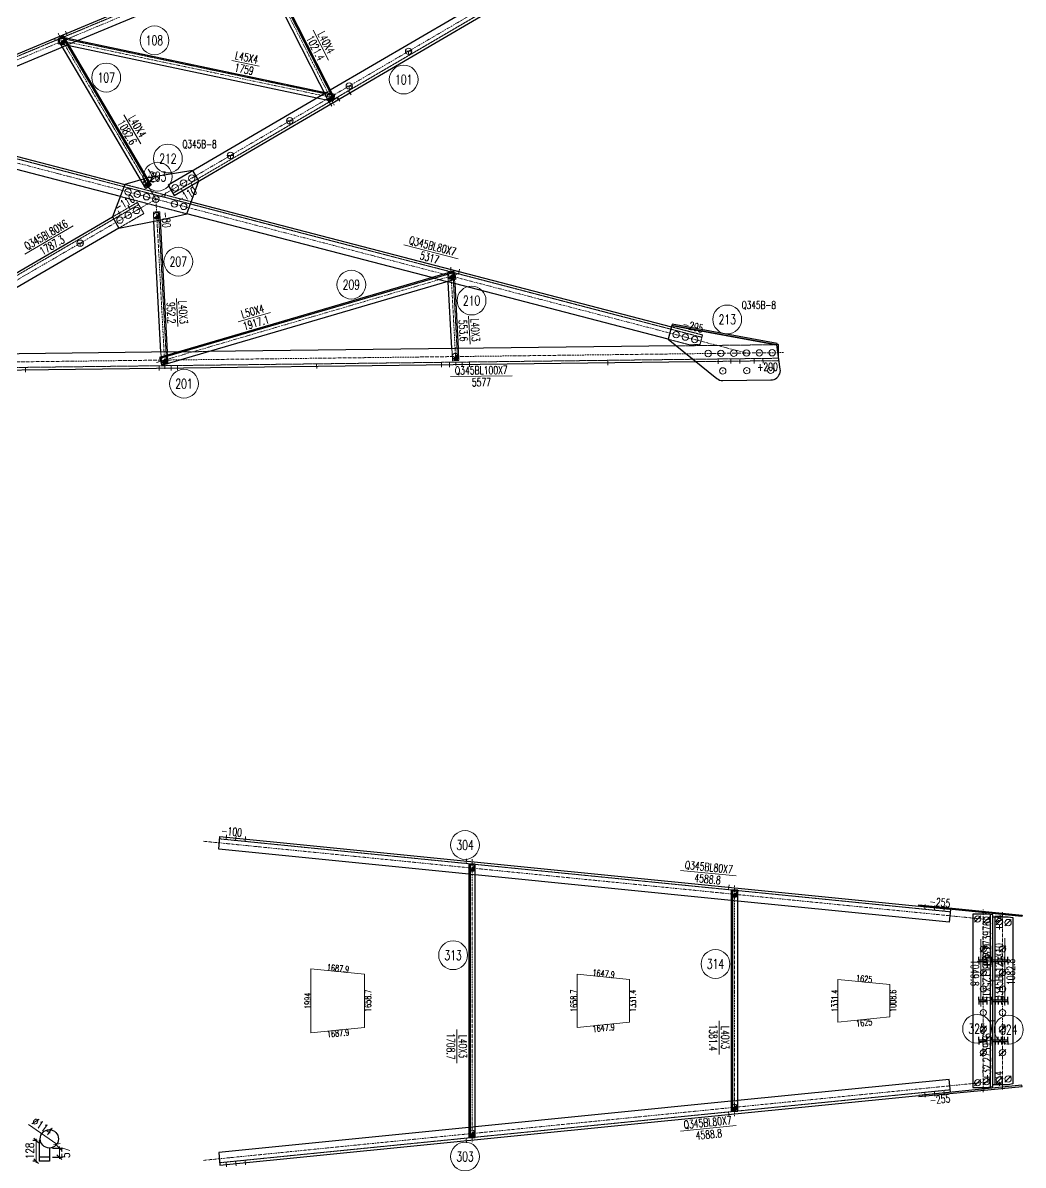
# Model space of a CAD drawing. Extents: x 4047 to 43290, y -150151 to -101862.
# Drawn here: x 17214 to 23466, y -115837 to -108699 of the extents above; entities that cross this region are included whole.
import ezdxf
from ezdxf.enums import TextEntityAlignment as Align

# ---------------------------------------------------------------- set-up
doc = ezdxf.new("R2010")
doc.units = 0
doc.header["$MEASUREMENT"] = 0
doc.linetypes.add('Dash', pattern=[2.75, 2, -0.75])
doc.linetypes.add('DashDot', pattern=[15.6, 9, -3, 0.6, -3])
doc.layers.get('0').update_dxf_attribs({"linetype": 'CONTINUOUS', "lineweight": 25})
doc.layers.get('Defpoints').update_dxf_attribs({"linetype": 'CONTINUOUS'})
doc.styles.add('DimFont', font='simplex.shx', dxfattribs={"width": 0.8, "bigfont": 'gbhzfs.shx'})
doc.styles.get("Standard").update_dxf_attribs({"font": 'simplex.shx', "width": 0.7, "height": 3, "bigfont": 'gbhzfs.shx'})
doc.dimstyles.new('DHDxfDimStyleOpen30', dxfattribs={"dimtxt": 2.5, "dimasz": 2.5, "dimexe": 1.25, "dimexo": 0.625, "dimtad": 2, "dimtxsty": 'DimFont', "dimblk": 'OPEN30', "dimblk1": 'OPEN30', "dimblk2": 'OPEN30', "dimcen": 2.5, "dimadec": 0, "dimazin": 0, "dimtfac": 1, "dimtmove": 0, "dimatfit": 3, "dimldrblk": 'OPEN30', "dimfxl": 0, "dimarcsym": 0})

# ---------------------------------------------------------------- blocks, each defined once
blk = doc.blocks.new('M16X50S')
at = {"color": 3, "linetype": 'Continuous', "lineweight": 13}
blk.add_line((-1, -1), (1, 1), dxfattribs=at)
blk.add_circle((0, 0), 1, dxfattribs=at)
for radius in [0.9, 0.8, 0.7, 0.6, 0.5, 0.4, 0.3, 0.2, 0.1]:
    blk.add_arc((0, 0), radius, 225, 45, dxfattribs=at)
blk = doc.blocks.new('M20X45S')
at = {"color": 3, "linetype": 'Continuous', "lineweight": 13}
blk.add_circle((0, 0), 1, dxfattribs=at)
blk = doc.blocks.new('StepBolt')
at = {"color": 3, "linetype": 'Continuous', "lineweight": 13}
for p, q in [((-1, 0), (1, 0)), ((0, 0), (0, -1))]:
    blk.add_line(p, q, dxfattribs=at)
blk.add_circle((0, 0), 1, dxfattribs=at)
blk = doc.blocks.new('M16X40S')
at = {"color": 3, "linetype": 'Continuous', "lineweight": 13}
blk.add_line((-0.707, -0.707), (0.707, 0.707), dxfattribs=at)
blk.add_circle((0, 0), 1, dxfattribs=at)
for radius in [0.9, 0.8, 0.7, 0.6, 0.5, 0.4, 0.3, 0.2, 0.1]:
    blk.add_arc((0, 0), radius, 225, 45, dxfattribs=at)
blk = doc.blocks.new('DefaultBolt')
at = {"color": 3, "linetype": 'Continuous', "lineweight": 13}
for p, q in [((-0.1, -0.1), (0.1, 0.1)), ((0.1, -0.1), (-0.1, 0.1))]:
    blk.add_line(p, q, dxfattribs=at)
blk.add_circle((0, 0), 1, dxfattribs=at)
blk = doc.blocks.new('M20X55S')
at = {"color": 3, "linetype": 'Continuous', "lineweight": 13}
blk.add_line((-1, -1), (1, 1), dxfattribs=at)
blk.add_circle((0, 0), 1, dxfattribs=at)
blk = doc.blocks.new('_OBLIQUE')
at = {"color": 0, "linetype": 'ByBlock', "lineweight": -2}
blk.add_line((-0.5, -0.5), (0.5, 0.5), dxfattribs=at)
blk = doc.blocks.new('*D55')
at = {"color": 0, "linetype": 'Continuous', "lineweight": 0}
blk.add_line((17248.8, -115583.1), (17426.3, -115705.7), dxfattribs=at)
at = {"layer": 'Defpoints', "color": 0, "linetype": 'Continuous'}
for p in [(17332.5, -115640.9), (17426.3, -115705.7)]:
    blk.add_point(p, dxfattribs=at)
at = {"color": 0, "linetype": 'Continuous', "lineweight": 0, "xscale": 30, "yscale": 30, "zscale": 30, "rotation": 325.372975511274}
blk.add_blockref('_OBLIQUE', (17426.3, -115705.7), dxfattribs=at)
at = {"color": 6, "linetype": 'Continuous', "insert": (17335.6, -115594.4), "char_height": 50, "attachment_point": 5, "rotation": 325.37298, "style": 'DimFont'}
blk.add_mtext('∅114', dxfattribs=at)
blk = doc.blocks.new('_OPEN30')
at = {"color": 0, "linetype": 'ByBlock', "lineweight": -2}
for p, q in [((-1, 0.27), (0, 0)), ((0, 0), (-1, -0.27)), ((0, 0), (-1, 0))]:
    blk.add_line(p, q, dxfattribs=at)
blk = doc.blocks.new('*D104')
at = {"color": 0, "linetype": 'Continuous', "lineweight": -2}
for p, q in [((17399.4, -115730.3), (17462, -115730.3)), ((17399.4, -115787.3), (17462, -115787.3))]:
    blk.add_line(p, q, dxfattribs=at)
at = {"color": 0, "linetype": 'Continuous', "lineweight": 0}
blk.add_line((17442, -115797.3), (17442, -115720.3), dxfattribs=at)
at = {"layer": 'Defpoints', "color": 0, "linetype": 'Continuous'}
for p in [(17379.4, -115730.3), (17442, -115730.3), (17379.4, -115787.3)]:
    blk.add_point(p, dxfattribs=at)
at = {"color": 0, "linetype": 'Continuous', "lineweight": 0, "xscale": 30, "yscale": 30, "zscale": 30}
for p, rotation in [((17442, -115730.3), 90), ((17442, -115787.3), 270)]:
    blk.add_blockref('_OBLIQUE', p, dxfattribs=dict(at, rotation=rotation))
at = {"color": 6, "linetype": 'Continuous', "insert": (17482, -115758.8), "char_height": 50, "attachment_point": 5, "rotation": 90, "style": 'DimFont'}
blk.add_mtext('57', dxfattribs=at)
blk = doc.blocks.new('*D105')
at = {"color": 0, "linetype": 'Continuous', "lineweight": -2}
for p, q in [((17303.4, -115683.9), (17277, -115683.9)), ((17296.4, -115812.3), (17277, -115812.3))]:
    blk.add_line(p, q, dxfattribs=at)
at = {"color": 0, "linetype": 'Continuous', "lineweight": 0}
blk.add_line((17297, -115822.3), (17297, -115673.9), dxfattribs=at)
at = {"layer": 'Defpoints', "color": 0, "linetype": 'Continuous'}
for p in [(17297, -115683.9), (17323.4, -115683.9), (17316.4, -115812.3)]:
    blk.add_point(p, dxfattribs=at)
at = {"color": 0, "linetype": 'Continuous', "lineweight": 0, "xscale": 30, "yscale": 30, "zscale": 30}
for p, rotation in [((17297, -115683.9), 90), ((17297, -115812.3), 270)]:
    blk.add_blockref('_OBLIQUE', p, dxfattribs=dict(at, rotation=rotation))
at = {"color": 6, "linetype": 'Continuous', "insert": (17257, -115748.1), "char_height": 50, "attachment_point": 5, "rotation": 90, "style": 'DimFont'}
blk.add_mtext('128', dxfattribs=at)

msp = doc.modelspace()

# ---------------------------------------------------------------- linework, layer by layer
at = {"color": 2, "linetype": 'DashDot', "lineweight": 15}
for p, q in [((16228.71934, -109327.47925), (22493.57846, -106710.28367)), ((18045.09077, -109800.69193), (22402.33924, -107251.93955)), ((18670.06402, -108248.14326), (19159.28468, -109212.55378)), ((17433.88008, -108764.96984), (18045.10731, -109800.71116)), ((17408.00208, -108801.02495), (19188.22954, -109174.80673)), ((17732.55012, -109271.04863), (18045.11931, -109800.69521)), ((16228.7269, -109327.48634), (21736.84814, -110762.41739)), ((18045.10299, -109800.67653), (18701.11091, -109416.94015)), ((16280.26103, -110828.36713), (18045.10509, -109800.67374)), ((18045.10323, -109800.67359), (18102.06518, -110861.33156)), ((19943.75807, -110266.08561), (18046.33177, -110821.84408)), ((19888.02514, -110226.62831), (19920.93048, -110839.32256)), ((16280.24757, -110828.36739), (21966.83083, -110759.63766)), ((18342.21236, -113813.37803), (23261.59151, -114304.39663)), ((20021.80763, -113926.02368), (20021.80763, -115694.73286)), ((21661.60068, -114089.69655), (21661.60068, -115531.06)), ((23216.70009, -115381.76875), (23216.70009, -114238.9878)), ((23336.74077, -115365.26183), (23336.74077, -114255.49472)), ((18342.21236, -115807.37852), (23261.59151, -115316.35992))]:
    msp.add_line(p, q, dxfattribs=at)
at = {"color": 1, "linetype": 'Dash', "lineweight": 20}
for p, q in [((16317.89537, -109268.55018), (22458.18742, -106703.39349)), ((18151.65267, -109765.00493), (22306.05556, -107334.90613)), ((17439.82769, -108795.4455), (17457.74657, -108787.96795)), ((17457.74657, -108787.96795), (17559.71323, -108809.37717)), ((17432.84129, -108828.71996), (17439.82769, -108795.4455)), ((17503.47631, -108843.5507), (17432.84129, -108828.71996)), ((17444.71466, -108793.40617), (19161.95195, -109153.96234)), ((17498.42013, -108834.98285), (17461.16014, -108850.54851)), ((19095.96137, -109131.93233), (19163.59581, -109146.13306)), ((19134.92864, -109120.33118), (19100.33985, -109140.56373)), ((19163.59581, -109146.13306), (19155.99296, -109182.3435)), ((19145.54115, -109188.32345), (19052.19704, -109168.72465)), ((19155.99296, -109182.3435), (19145.54115, -109188.32345)), ((16312.44548, -109323.46162), (21457.67857, -110663.85599)), ((17851.96964, -109709.02532), (18266.27655, -109816.95719)), ((18238.23656, -109892.32253), (17823.23154, -109784.2088)), ((16392.98417, -110733.79712), (17937.4669, -109834.42321)), ((17774.36973, -109912.03912), (17929.91869, -109821.46078)), ((17929.91869, -109821.46078), (17970.17585, -109890.59371)), ((17970.17585, -109890.59371), (17814.62764, -109981.1716)), ((18029.42216, -109881.63066), (18069.36464, -109879.48627)), ((18032.44865, -109937.98532), (18029.42216, -109881.63066)), ((18061.37614, -109879.91515), (18112.43911, -110830.73141)), ((18069.36464, -109879.48627), (18072.08426, -109930.12697)), ((19869.66278, -110257.65771), (19900.61817, -110255.99522)), ((19872.91293, -110318.17516), (19869.66278, -110257.65771)), ((19900.61817, -110255.99522), (19909.87336, -110260.50537)), ((19901.64652, -110256.49635), (19931.30436, -110808.72219)), ((19909.87336, -110260.50537), (19913.53897, -110328.75873)), ((19863.35661, -110315.68563), (19769.21237, -110291.15994)), ((21267.91968, -110598.9209), (21461.46003, -110649.34046)), ((21379.3593, -110710.62234), (21247.75186, -110676.33704)), ((21926.22931, -110710.12473), (21298.96142, -110717.70607)), ((21445.82997, -110709.33797), (21379.3593, -110710.62234)), ((21461.46003, -110649.34046), (21445.82997, -110709.33797)), ((18080.48513, -110832.44692), (18076.41476, -110756.65473)), ((18116.44642, -110756.17089), (18120.42761, -110830.30254)), ((18369.94737, -110753.10701), (18184.4136, -110755.34942)), ((19899.3504, -110810.43831), (19895.28127, -110734.67137)), ((19935.31293, -110734.18753), (19939.29284, -110808.29316)), ((21937.43729, -110809.99657), (21937.17246, -110788.08551)), ((16360.66471, -110862.398), (21937.25601, -110794.99766)), ((18120.42761, -110830.30254), (18080.48513, -110832.44692)), ((19939.29284, -110808.29316), (19899.3504, -110810.43831)), ((21420.93279, -110816.2392), (21937.43729, -110809.99657)), ((18444.20091, -113798.4336), (23010.33532, -114254.19374)), ((20041.80763, -114023.2187), (20001.80763, -114019.22618)), ((21681.60068, -114186.89157), (21641.60068, -114182.89905)), ((22812.814, -114219.40399), (23011.23224, -114239.20873)), ((23276.70009, -114564.37827), (23276.70009, -114556.37827)), ((23276.74077, -114564.37827), (23276.74077, -114556.37827)), ((23276.70009, -114814.37827), (23276.70009, -114806.37827)), ((23276.74077, -114814.37827), (23276.74077, -114806.37827)), ((23276.70009, -115064.37827), (23276.70009, -115056.37827)), ((23276.74077, -115064.37827), (23276.74077, -115056.37827)), ((18444.20091, -115822.32294), (23010.33532, -115366.56281)), ((22812.814, -115401.35256), (23011.23224, -115381.54782)), ((21681.60068, -115433.86498), (21641.60068, -115437.8575)), ((20041.80763, -115597.53784), (20001.80763, -115601.53037))]:
    msp.add_line(p, q, dxfattribs=at)
at = {"color": 7, "linetype": 'Continuous', "lineweight": 30}
for p, q in [((18694.33771, -108269.46902), (19156.41461, -109180.37052)), ((17459.46176, -108784.70758), (18009.70077, -109717.10268)), ((19910.18908, -110258.20379), (18070.34364, -110797.09676)), ((20009.80763, -113956.02368), (20009.80763, -115664.73286)), ((21649.60068, -114119.69655), (21649.60068, -115501.06)), ((23261.70009, -115348.64375), (23261.70009, -114272.1128)), ((23291.74077, -115335.26183), (23291.74077, -114285.49472)), ((23188.86146, -114556.37827), (23188.86146, -114536.37827)), ((23188.86146, -114564.37827), (23188.86146, -114584.37827)), ((23213.84855, -114556.37827), (23213.84855, -114536.37827)), ((23213.84855, -114564.37827), (23213.84855, -114584.37827)), ((23238.83564, -114556.37827), (23238.83564, -114536.37827)), ((23238.83564, -114564.37827), (23238.83564, -114584.37827)), ((23269.94206, -114556.37827), (23269.94206, -114536.37827)), ((23269.94206, -114564.37827), (23269.94206, -114584.37827)), ((23289.83335, -114556.37827), (23289.83335, -114536.37827)), ((23289.83335, -114564.37827), (23289.83335, -114584.37827)), ((23309.72463, -114556.37827), (23309.72463, -114536.37827)), ((23309.72463, -114564.37827), (23309.72463, -114584.37827)), ((23329.61592, -114556.37827), (23329.61592, -114536.37827)), ((23329.61592, -114564.37827), (23329.61592, -114584.37827)), ((23349.5072, -114556.37827), (23349.5072, -114536.37827)), ((23349.5072, -114564.37827), (23349.5072, -114584.37827)), ((23369.39848, -114556.37827), (23369.39848, -114536.37827)), ((23369.39848, -114564.37827), (23369.39848, -114584.37827)), ((23188.86146, -114806.37827), (23188.86146, -114786.37827)), ((23213.84855, -114806.37827), (23213.84855, -114786.37827)), ((23238.83564, -114806.37827), (23238.83564, -114786.37827)), ((23269.94206, -114806.37827), (23269.94206, -114786.37827)), ((23289.83335, -114806.37827), (23289.83335, -114786.37827)), ((23309.72463, -114806.37827), (23309.72463, -114786.37827)), ((23329.61592, -114806.37827), (23329.61592, -114786.37827)), ((23349.5072, -114806.37827), (23349.5072, -114786.37827)), ((23369.39848, -114806.37827), (23369.39848, -114786.37827)), ((23188.86146, -114814.37827), (23188.86146, -114834.37827)), ((23213.84855, -114814.37827), (23213.84855, -114834.37827)), ((23238.83564, -114814.37827), (23238.83564, -114834.37827)), ((23269.94206, -114814.37827), (23269.94206, -114834.37827)), ((23289.83335, -114814.37827), (23289.83335, -114834.37827)), ((23309.72463, -114814.37827), (23309.72463, -114834.37827)), ((23329.61592, -114814.37827), (23329.61592, -114834.37827)), ((23349.5072, -114814.37827), (23349.5072, -114834.37827)), ((23369.39848, -114814.37827), (23369.39848, -114834.37827)), ((23188.86146, -115056.37827), (23188.86146, -115036.37827)), ((23188.86146, -115064.37827), (23188.86146, -115084.37827)), ((23213.84855, -115056.37827), (23213.84855, -115036.37827)), ((23213.84855, -115064.37827), (23213.84855, -115084.37827)), ((23238.83564, -115056.37827), (23238.83564, -115036.37827)), ((23238.83564, -115064.37827), (23238.83564, -115084.37827)), ((23269.94206, -115056.37827), (23269.94206, -115036.37827)), ((23269.94206, -115064.37827), (23269.94206, -115084.37827)), ((23289.83335, -115056.37827), (23289.83335, -115036.37827)), ((23289.83335, -115064.37827), (23289.83335, -115084.37827)), ((23309.72463, -115056.37827), (23309.72463, -115036.37827)), ((23309.72463, -115064.37827), (23309.72463, -115084.37827)), ((23329.61592, -115056.37827), (23329.61592, -115036.37827)), ((23329.61592, -115064.37827), (23329.61592, -115084.37827)), ((23349.5072, -115056.37827), (23349.5072, -115036.37827)), ((23349.5072, -115064.37827), (23349.5072, -115084.37827)), ((23369.39848, -115056.37827), (23369.39848, -115036.37827)), ((23369.39848, -115064.37827), (23369.39848, -115084.37827))]:
    msp.add_line(p, q, dxfattribs=at)
at = {"color": 7, "linetype": 'Continuous', "lineweight": 13}
for p, q in [((19028.90823, -108745.54702), (19123.91137, -108932.82863)), ((18519.53824, -108934.2695), (18690.80388, -108970.22894)), ((17844.40421, -109273.69288), (17951.13358, -109454.54874)), ((17226.12166, -110144.50236), (17528.57837, -109968.37759)), ((19595.94187, -110085.84759), (19934.63748, -110174.08183)), ((18173.6064, -110421.96897), (18182.99114, -110596.71715)), ((18761.06134, -110508.29762), (18559.52834, -110567.32688)), ((19999.59653, -110532.63672), (20008.98155, -110707.38489)), ((19886.99399, -110909.78431), (20271.96587, -110905.13143)), ((21323.09456, -113995.33776), (21671.36401, -114030.09962)), ((23201.74077, -114845.41709), (23201.74077, -114425.41709)), ((23351.70009, -114839.91478), (23351.70009, -114419.91478)), ((19926.80763, -114990.16314), (19926.80763, -115200.16314)), ((21566.60068, -114935.60552), (21566.60068, -115145.60552)), ((21323.09456, -115625.41879), (21671.36401, -115590.65692))]:
    msp.add_line(p, q, dxfattribs=at)
at = {"color": 1, "linetype": 'Continuous', "lineweight": 18}
for p, q in [((19014.05047, -114610.97823), (19014.05047, -115009.77832)), ((19349.96952, -114644.50736), (19014.05047, -114610.97823)), ((19349.96952, -114976.24919), (19349.96952, -114644.50736)), ((20677.72485, -114644.50736), (20677.72485, -114976.24919)), ((21005.68346, -114677.24193), (20677.72485, -114644.50736)), ((21005.68346, -114943.51462), (21005.68346, -114677.24193)), ((22308.38872, -114677.24193), (22308.38872, -114943.51462)), ((22631.78274, -114709.5209), (22308.38872, -114677.24193)), ((22631.78274, -114911.23565), (22631.78274, -114709.5209)), ((22308.38872, -114943.51462), (22631.78274, -114911.23565)), ((19014.05047, -115009.77832), (19349.96952, -114976.24919)), ((20677.72485, -114976.24919), (21005.68346, -114943.51462))]:
    msp.add_line(p, q, dxfattribs=at)
at = {"color": 3, "linetype": 'Continuous'}
for p, q in [((17316.38751, -115683.89897), (17316.38751, -115812.26883)), ((17323.38751, -115683.89897), (17316.38751, -115683.89897)), ((17379.38751, -115730.26883), (17379.38751, -115812.26883)), ((17379.38751, -115730.26883), (17379.38751, -115787.26883)), ((17379.38751, -115787.26883), (17316.38751, -115787.26883)), ((17379.38751, -115812.26883), (17316.38751, -115812.26883))]:
    msp.add_line(p, q, dxfattribs=at)
at = {"color": 7, "linetype": 'Continuous', "lineweight": 30}
for points in [[(16312.11327, -109254.70939), (22452.40532, -106689.5527)], [(18159.2263, -109777.95251), (22210.04848, -107408.44278)], [(19127.87646, -109194.84719), (18665.79956, -108283.94569)], [(18701.47225, -108265.84986), (19163.54914, -109176.75135)], [(18692.31814, -108336.2223), (17498.42013, -108834.98285)], [(20192.43519, -108501.7476), (19134.92864, -109120.33118)], [(17431.90277, -108800.9711), (17466.35151, -108780.6417)], [(17466.35151, -108780.6417), (18016.59052, -109713.0368)], [(17461.16014, -108850.54851), (16354.78262, -109312.74667)], [(17982.14178, -109733.3662), (17431.90277, -108800.9711)], [(19052.19704, -109168.72465), (17503.47631, -108843.5507)], [(17559.71323, -108809.37717), (19095.96137, -109131.93233)], [(19100.33985, -109140.56373), (18121.35814, -109713.21457)], [(19163.54914, -109176.75135), (19127.87646, -109194.84719)], [(16316.22695, -109308.9461), (17851.96964, -109709.02532)], [(17823.23154, -109784.2088), (16308.63925, -109389.63951)], [(18276.73989, -109622.31361), (17995.48045, -109667.39885)], [(18314.60861, -109687.05123), (18276.73989, -109622.31361)], [(17851.96964, -109709.02532), (17774.36965, -109912.03932)], [(17995.48045, -109667.39885), (17851.96964, -109709.02532)], [(18016.59052, -109713.0368), (17982.14178, -109733.3662)], [(18121.35814, -109713.21457), (18159.2263, -109777.95251)], [(18238.23656, -109892.32253), (18314.60861, -109687.05123)], [(18266.27655, -109816.95719), (21267.91968, -110598.9209)], [(16385.43595, -110720.83469), (17774.36973, -109912.03912)], [(17774.36965, -109912.03932), (17814.62667, -109981.1718)], [(17814.62667, -109981.1718), (18077.0387, -109929.14467)], [(18072.08426, -109930.12697), (18116.44642, -110756.17089)], [(18077.0387, -109929.14467), (18238.23656, -109892.32253)], [(19769.21237, -110291.15994), (18238.23656, -109892.32253)], [(17814.62764, -109981.1716), (16460.25959, -110769.83907)], [(18076.41476, -110756.65473), (18032.44865, -109937.98532)], [(19907.94035, -110250.52634), (18068.0949, -110789.41931)], [(19921.99493, -110298.51039), (19907.94035, -110250.52634)], [(18082.14949, -110837.40336), (19921.99493, -110298.51039)], [(21247.75186, -110676.33704), (19863.35661, -110315.68563)], [(19895.28127, -110734.67137), (19872.91293, -110318.17516)], [(19913.53897, -110328.75873), (19935.31293, -110734.18753)], [(21270.44066, -110589.24389), (21247.75186, -110676.33704)], [(21271.89086, -110581.37643), (21270.44066, -110589.24389)], [(21270.44066, -110589.24389), (21926.22942, -110710.12475)], [(21926.22942, -110710.12475), (21270.44066, -110589.24389)], [(21927.67962, -110702.25729), (21271.89086, -110581.37643)], [(21298.96142, -110717.70607), (18369.94737, -110753.10701)], [(21247.75186, -110676.33704), (21550.48357, -110920.89525)], [(21936.22875, -110710.00387), (21926.22931, -110710.12473)], [(21926.22942, -110710.12475), (21927.67962, -110702.25729)], [(21947.58352, -110862.25628), (21926.22942, -110710.12475)], [(21937.17246, -110788.08551), (21936.22875, -110710.00387)], [(18184.4136, -110755.34942), (16359.63745, -110777.40421)], [(18068.0949, -110789.41931), (18082.14949, -110837.40336)], [(16360.84599, -110877.3969), (21420.93279, -110816.2392)], [(21550.48357, -110920.89525), (21559.07522, -110926.68591)], [(21559.07522, -110926.68591), (21568.53499, -110930.91216)], [(21568.53499, -110930.91216), (21578.58078, -110933.44796)], [(21588.91304, -110934.21772), (21888.89113, -110930.5921)], [(21888.89113, -110930.5921), (21899.02005, -110929.60656)], [(21899.02005, -110929.60656), (21908.83672, -110926.9234)], [(21908.83672, -110926.9234), (21918.05873, -110922.61979)], [(21918.05873, -110922.61979), (21926.42076, -110916.81956)], [(21926.42076, -110916.81956), (21933.68227, -110909.68957)], [(21933.68227, -110909.68957), (21939.63435, -110901.43493)], [(21939.63435, -110901.43493), (21944.10576, -110892.29311)], [(21944.10576, -110892.29311), (21946.96788, -110882.52712)], [(21946.96788, -110882.52712), (21948.13836, -110872.4179)], [(21948.13836, -110872.4179), (21947.58352, -110862.25628)], [(21578.58078, -110933.44796), (21588.91304, -110934.21772)], [(18437.74513, -113863.11222), (18445.6907, -113783.50777)], [(18445.6907, -113783.50777), (22812.814, -114219.40399)], [(20001.80763, -114019.22618), (18437.74513, -113863.11222)], [(20041.80763, -113956.02368), (20001.80763, -113956.02368)], [(20001.80763, -113956.02368), (20001.80763, -115664.73286)], [(20041.80763, -115664.73286), (20041.80763, -113956.02368)], [(21641.60068, -114182.89905), (20041.80763, -114023.2187)], [(21681.60068, -114119.69655), (21641.60068, -114119.69655)], [(21641.60068, -114119.69655), (21641.60068, -115501.06)], [(21681.60068, -115501.06), (21681.60068, -114119.69655)], [(23003.87955, -114318.87235), (21681.60068, -114186.89157)], [(22812.81345, -114219.40955), (22813.60607, -114211.46623)], [(22813.60607, -114211.46623), (23458.86813, -114275.85357)], [(23458.07551, -114283.7969), (22812.81345, -114219.40955)], [(23011.82512, -114239.26791), (23003.87955, -114318.87235)], [(23011.23224, -114239.20873), (23011.82512, -114239.26791)], [(23151.70009, -114268.9878), (23151.70009, -115351.76875)], [(23236.70009, -114268.9878), (23151.70009, -114268.9878)], [(23276.70009, -114273.9878), (23236.70009, -114268.9878)], [(23276.70009, -114556.37827), (23276.70009, -114273.9878)], [(23276.74077, -114285.49472), (23371.74077, -114285.49472)], [(23276.74077, -114556.37827), (23276.74077, -114285.49472)], [(23371.74077, -114285.49472), (23401.74077, -114290.49472)], [(23458.86813, -114275.85357), (23458.07551, -114283.7969)], [(23401.74077, -114290.49472), (23401.74077, -115330.26183)], [(23188.86146, -114556.37827), (23188.86146, -114564.37827)], [(23238.83564, -114556.37827), (23188.86146, -114556.37827)], [(23188.86146, -114556.37827), (23188.86146, -114564.37827)], [(23238.83564, -114556.37827), (23188.86146, -114556.37827)], [(23188.86146, -114564.37827), (23238.83564, -114564.37827)], [(23188.86146, -114564.37827), (23238.83564, -114564.37827)], [(23238.83564, -114564.37827), (23238.83564, -114556.37827)], [(23238.83564, -114564.37827), (23238.83564, -114556.37827)], [(23269.94206, -114556.37827), (23269.94206, -114564.37827)], [(23369.39848, -114556.37827), (23269.94206, -114556.37827)], [(23269.94206, -114556.37827), (23269.94206, -114564.37827)], [(23369.39848, -114556.37827), (23269.94206, -114556.37827)], [(23269.94206, -114564.37827), (23369.39848, -114564.37827)], [(23269.94206, -114564.37827), (23369.39848, -114564.37827)], [(23276.70009, -114806.37827), (23276.70009, -114564.37827)], [(23276.74077, -114806.37827), (23276.74077, -114564.37827)], [(23369.39848, -114564.37827), (23369.39848, -114556.37827)], [(23369.39848, -114564.37827), (23369.39848, -114556.37827)], [(23188.86146, -114806.37827), (23188.86146, -114814.37827)], [(23238.83564, -114806.37827), (23188.86146, -114806.37827)], [(23188.86146, -114806.37827), (23188.86146, -114814.37827)], [(23238.83564, -114806.37827), (23188.86146, -114806.37827)], [(23188.86146, -114814.37827), (23238.83564, -114814.37827)], [(23188.86146, -114814.37827), (23238.83564, -114814.37827)], [(23238.83564, -114814.37827), (23238.83564, -114806.37827)], [(23238.83564, -114814.37827), (23238.83564, -114806.37827)], [(23269.94206, -114806.37827), (23269.94206, -114814.37827)], [(23369.39848, -114806.37827), (23269.94206, -114806.37827)], [(23269.94206, -114806.37827), (23269.94206, -114814.37827)], [(23369.39848, -114806.37827), (23269.94206, -114806.37827)], [(23269.94206, -114814.37827), (23369.39848, -114814.37827)], [(23269.94206, -114814.37827), (23369.39848, -114814.37827)], [(23276.70009, -115056.37827), (23276.70009, -114814.37827)], [(23276.74077, -115056.37827), (23276.74077, -114814.37827)], [(23369.39848, -114814.37827), (23369.39848, -114806.37827)], [(23369.39848, -114814.37827), (23369.39848, -114806.37827)], [(23188.86146, -115056.37827), (23188.86146, -115064.37827)], [(23238.83564, -115056.37827), (23188.86146, -115056.37827)], [(23188.86146, -115056.37827), (23188.86146, -115064.37827)], [(23238.83564, -115056.37827), (23188.86146, -115056.37827)], [(23188.86146, -115064.37827), (23238.83564, -115064.37827)], [(23188.86146, -115064.37827), (23238.83564, -115064.37827)], [(23238.83564, -115064.37827), (23238.83564, -115056.37827)], [(23238.83564, -115064.37827), (23238.83564, -115056.37827)], [(23269.94206, -115056.37827), (23269.94206, -115064.37827)], [(23369.39848, -115056.37827), (23269.94206, -115056.37827)], [(23269.94206, -115056.37827), (23269.94206, -115064.37827)], [(23369.39848, -115056.37827), (23269.94206, -115056.37827)], [(23269.94206, -115064.37827), (23369.39848, -115064.37827)], [(23269.94206, -115064.37827), (23369.39848, -115064.37827)], [(23276.70009, -115346.76875), (23276.70009, -115064.37827)], [(23276.74077, -115335.26183), (23276.74077, -115064.37827)], [(23369.39848, -115064.37827), (23369.39848, -115056.37827)], [(23369.39848, -115064.37827), (23369.39848, -115056.37827)], [(23003.87955, -115301.88419), (21681.60068, -115433.86498)], [(23458.07551, -115336.95965), (22812.81345, -115401.347)], [(22813.60607, -115409.29032), (23458.86813, -115344.90297)], [(23011.82512, -115381.48864), (23003.87955, -115301.88419)], [(23151.70009, -115351.76875), (23236.70009, -115351.76875)], [(23236.70009, -115351.76875), (23276.70009, -115346.76875)], [(23371.74077, -115335.26183), (23276.74077, -115335.26183)], [(23401.74077, -115330.26183), (23371.74077, -115335.26183)], [(23458.86813, -115344.90297), (23458.07551, -115336.95965)], [(18445.6907, -115837.24878), (22812.814, -115401.35256)], [(22812.81345, -115401.347), (22813.60607, -115409.29032)], [(23011.23224, -115381.54782), (23011.82512, -115381.48864)], [(21641.60068, -115437.8575), (20041.80763, -115597.53784)], [(21641.60068, -115501.06), (21681.60068, -115501.06)], [(20001.80763, -115601.53037), (18437.74513, -115757.64433)], [(20001.80763, -115664.73286), (20041.80763, -115664.73286)], [(18437.74513, -115757.64433), (18445.6907, -115837.24878)]]:
    msp.add_lwpolyline(points, dxfattribs=at)
at = {"color": 3, "linetype": 'Continuous', "lineweight": 20}
for points in [[(17479.46766, -108750.78135), (17491.03186, -108778.46291)], [(19264.74138, -109148.66432), (19249.59412, -109122.76914)], [(19143.89721, -109219.35156), (19128.74994, -109193.45638)], [(19195.68757, -109189.05703), (19180.5403, -109163.16185)], [(18279.00999, -109725.26335), (18263.86272, -109699.36817)], [(18107.35356, -109760.05522), (18099.79063, -109789.08628)], [(18218.5879, -109760.60697), (18203.44063, -109734.71179)], [(17870.53304, -109838.68402), (17885.62948, -109864.60887)], [(17810.0417, -109873.90897), (17825.13814, -109899.83382)], [(19943.54907, -110238.40597), (19935.98613, -110267.43703)], [(17230.82024, -110881.88323), (17230.45768, -110851.88542)], [(18065.6158, -110871.79365), (18065.25324, -110841.79584)], [(18140.61032, -110870.88724), (18140.24776, -110840.88943)], [(18180.32003, -110870.4073), (18179.95747, -110840.40949)], [(19050.40038, -110859.89125), (19050.03782, -110829.89344)], [(19830.19995, -110850.46636), (19829.83739, -110820.46855)], [(19880.1963, -110849.86209), (19879.83374, -110819.86428)], [(19960.19046, -110848.89526), (19959.8279, -110818.89745)], [(20005.82772, -110848.34367), (20005.46516, -110818.34586)], [(20869.98052, -110837.89926), (20869.61795, -110807.90145)], [(21559.63605, -110829.56388), (21559.27349, -110799.56607)], [(21639.63021, -110828.59705), (21639.26764, -110798.59924)], [(21694.70902, -110827.93135), (21694.34646, -110797.93354)], [(21784.83799, -110826.84202), (21784.47543, -110796.84422)], [(21839.91681, -110826.17633), (21839.55424, -110796.17852)], [(18486.98272, -113772.55472), (18484.00313, -113802.40639)], [(18546.68605, -113778.5139), (18543.70646, -113808.36556)], [(18606.38939, -113784.47307), (18603.4098, -113814.32474)], [(19987.46851, -113922.32289), (19984.48892, -113952.17456)], [(21627.26104, -114085.99571), (21624.28145, -114115.84737)], [(22854.10602, -114208.45094), (22851.12643, -114238.3026)], [(22913.80935, -114214.41011), (22910.82976, -114244.26178)], [(22973.51269, -114220.36929), (22970.5331, -114250.22096)], [(23291.70009, -114685.37827), (23261.70009, -114685.37827)], [(23291.70009, -114935.37827), (23261.70009, -114935.37827)], [(22854.10602, -115412.30561), (22851.12643, -115382.45394)], [(22913.80935, -115406.34643), (22910.82976, -115376.49477)], [(22973.51269, -115400.38726), (22970.5331, -115370.53559)], [(21627.26104, -115534.76084), (21624.28145, -115504.90917)], [(19987.46851, -115698.43365), (19984.48892, -115668.58199)], [(18486.98272, -115848.20183), (18484.00313, -115818.35016)], [(18546.68605, -115842.24265), (18543.70646, -115812.39098)], [(18606.38939, -115836.28348), (18603.4098, -115806.43181)]]:
    msp.add_lwpolyline(points, dxfattribs=at)
at = {"color": 7, "linetype": 'Continuous', "lineweight": 13}
for centre in [(18036.2667, -108808.27709), (17735.02514, -109041.1248), (19594.01325, -109053.37367), (18120.44074, -109547.10415), (18056.26233, -109659.94174), (18185.24326, -110191.11767), (19266.83045, -110335.14892), (20018.35863, -110434.46352), (21616.28127, -110552.32451), (18220.90621, -110953.9229), (19977.56815, -113836.91731), (19902.80763, -114525.59341), (21542.60068, -114580.15103), (23177.74077, -114985.33946), (23375.70009, -114990.84176), (19977.56815, -115783.83923)]:
    msp.add_circle(centre, 90, dxfattribs=at)
at = {"color": 3, "linetype": 'Continuous'}
msp.add_circle((17379.38751, -115673.26883), 57, dxfattribs=at)

# ---------------------------------------------------------------- block references
at = {"color": 3, "linetype": 'Continuous', "lineweight": 13, "xscale": 20, "yscale": 20, "zscale": 20}
for name, p in [('M16X50S', (17461.84713, -108812.33014)), ('StepBolt', (19624.69675, -108876.70871)), ('StepBolt', (19253.5325, -109093.81952)), ('M16X50S', (19134.4029, -109163.50383)), ('StepBolt', (18882.36826, -109310.93033)), ('StepBolt', (18511.20402, -109528.04114)), ('M16X40S', (17986.64461, -109701.64451)), ('M16X40S', (17986.65681, -109701.63085)), ('M20X45S', (18165.93496, -109730.00468)), ('M20X45S', (18165.94655, -109729.98825)), ('M20X45S', (18217.72532, -109699.71015)), ('M20X45S', (18217.73665, -109699.69327)), ('M20X45S', (18269.51567, -109669.41562)), ('M20X45S', (18269.52675, -109669.3983)), ('M20X45S', (17870.91678, -109755.29632)), ('M20X45S', (17928.97889, -109770.42219)), ('M20X45S', (17987.04099, -109785.54806)), ('M20X45S', (18045.1031, -109800.67393)), ('M20X45S', (17924.12242, -109871.12364)), ('M20X45S', (18161.22731, -109830.92567)), ('M20X45S', (18219.28941, -109846.05153)), ('M20X45S', (17820.42299, -109931.50928)), ('M20X45S', (17872.27271, -109901.31646)), ('M16X40S', (18050.73404, -109905.52176)), ('StepBolt', (17572.18332, -110076.06271)), ('M16X50S', (19890.97562, -110281.54566)), ('M20X45S', (21296.54384, -110647.71288)), ('M20X45S', (21354.60595, -110662.83875)), ('M20X45S', (21412.66805, -110677.96462)), ('M16X50S', (18099.11422, -110806.38403)), ('M16X40S', (19917.98085, -110784.40067)), ('M20X45S', (21496.86509, -110765.3178)), ('M20X45S', (21576.85925, -110764.35097)), ('M20X45S', (21656.85341, -110763.38414)), ('M20X45S', (21736.84757, -110762.4173)), ('M20X45S', (21816.84172, -110761.45047)), ('M20X45S', (21896.83588, -110760.48364)), ('DefaultBolt', (21588.18792, -110874.2221)), ('DefaultBolt', (21738.17696, -110872.40929)), ('DefaultBolt', (21888.16601, -110870.59648)), ('M16X40S', (20021.80763, -113981.02368)), ('M16X40S', (21661.60068, -114144.69655)), ('M20X55S', (23181.70009, -114299.00836)), ('M20X55S', (23236.70009, -114305.26181)), ('M20X55S', (23316.74077, -114315.49474)), ('M20X55S', (23371.74077, -114321.74819)), ('M20X55S', (23216.70009, -114486.37827)), ('M20X55S', (23336.74077, -114486.37827)), ('M20X55S', (23216.70009, -114634.37827)), ('M20X55S', (23336.74077, -114634.37827)), ('M20X45S', (23216.70009, -114736.37827)), ('M20X45S', (23336.74077, -114736.37827)), ('M20X45S', (23216.70009, -114884.37827)), ('M20X45S', (23336.74077, -114884.37827)), ('M20X55S', (23216.70009, -114986.37827)), ('M20X55S', (23336.74077, -114986.37827)), ('M20X55S', (23216.70009, -115134.37827)), ('M20X55S', (23336.74077, -115134.37827)), ('M20X55S', (23316.74077, -115305.26181)), ('M20X55S', (23371.74077, -115299.00836)), ('M20X55S', (23181.70009, -115321.74819)), ('M20X55S', (23236.70009, -115315.49474)), ('M16X40S', (21661.60068, -115476.06)), ('M16X40S', (20021.80763, -115639.73286))]:
    msp.add_blockref(name, p, dxfattribs=at)

# ---------------------------------------------------------------- texts
at = {"color": 7, "linetype": 'Continuous', "lineweight": 13, "width": 0.7}
for s, p in [('108', (18036.2667, -108808.27709)), ('107', (17735.02514, -109041.1248)), ('101', (19594.01325, -109053.37367)), ('212', (18120.44074, -109547.10415)), ('203', (18056.26233, -109659.94174)), ('207', (18185.24326, -110191.11767)), ('209', (19266.83045, -110335.14892)), ('210', (20018.35863, -110434.46352)), ('213', (21616.28127, -110552.32451)), ('201', (18220.90621, -110953.9229)), ('304', (19977.56815, -113836.91731)), ('313', (19902.80763, -114525.59341)), ('314', (21542.60068, -114580.15103)), ('325', (23177.74077, -114985.33946)), ('324', (23375.70009, -114990.84176)), ('303', (19977.56815, -115783.83923))]:
    msp.add_text(s, height=60, dxfattribs=at).set_placement(p, align=Align.MIDDLE_CENTER)
for s, rotation, p in [('1021.4', 296.897508523, (19042.96666, -108856.15267)), ('L40X4', 296.897508523, (19109.85295, -108822.22298)), ('L45X4', 348.142255036, (18612.87665, -108915.54944)), ('1759', 348.142255036, (18597.46547, -108988.949)), ('L40X4', 300.546343223, (17930.06459, -109345.062)), ('1082.6', 300.546343223, (17865.4732, -109383.17962)), ('-90', 300.546343223, (18022.20386, -109648.76403)), ('-110', 30.212841804, (17850.5568, -109824.27968)), ('-110', 30.325302679, (18238.58247, -109774.97787)), ('Q345BL80X6', 30.212841804, (17358.47947, -110024.03392)), ('-80', 273.074079657, (18109.62613, -109929.90037)), ('1787.3', 30.212841804, (17396.22056, -110088.84603)), ('Q345BL80X7', 345.398315493, (19774.74334, -110093.67589)), ('5317', 345.398315493, (19755.83601, -110166.25353)), ('952.2', 273.074079657, (18140.85269, -110511.35342)), ('L40X3', 273.074079657, (18215.74484, -110507.33269)), ('L50X4', 16.32537189, (18649.7539, -110501.82422)), ('1917.1', 16.32537189, (18670.83578, -110573.80029)), ('553.6', 273.074172903, (19966.843, -110622.02188)), ('L40X3', 273.074172903, (20041.73507, -110617.99973)), ('-295', 345.398315493, (21403.17458, -110595.4048)), ('Q345BL100X7', 0.692460054, (20079.02673, -110869.96061)), ('+200', 0.692460054, (21867.8956, -110848.33981)), ('5577', 0.692460054, (20079.93313, -110944.95513)), ('-100', 354.300008281, (18519.06908, -113753.14556)), ('Q345BL80X7', 354.300008281, (21500.95377, -113975.40411)), ('4588.8', 354.300008281, (21493.5048, -114050.03328)), ('-255', 354.300008281, (22945.89571, -114195.00095)), ('+34', 90, (23314.20009, -114321.4878)), ('+32.273976', 90, (23239.24077, -114460.49472)), ('Q345BL125X10', 270, (23239.24077, -114635.41709)), ('Q345BL125X10', 90, (23314.20009, -114629.91478)), ('1049.8', 270, (23164.24077, -114635.41709)), ('1082.8', 90, (23389.20009, -114629.91478)), ('1381.4', 270, (21529.10068, -115040.60552)), ('L40X3', 270, (21604.10068, -115040.60552)), ('1708.7', 270, (19889.30763, -115095.16314)), ('L40X3', 270, (19964.30763, -115095.16314)), ('+32.273976', 90, (23239.24077, -115160.26183)), ('+34', 90, (23314.20009, -115299.26875)), ('-255', 5.699991719, (22945.89571, -115425.7556)), ('Q345BL80X7', 5.699991719, (21493.5048, -115570.72327)), ('4588.8', 5.699991719, (21500.95377, -115645.35244))]:
    msp.add_text(s, height=50, rotation=rotation, dxfattribs=at).set_placement(p, align=Align.MIDDLE_CENTER)
for p in [(18210.44074, -109457.10415), (21706.28127, -110462.32451)]:
    msp.add_text('Q345B-8', height=48, dxfattribs=at).set_placement(p, align=Align.MIDDLE_LEFT)
at = {"color": 7, "linetype": 'Continuous', "lineweight": 20, "width": 0.7}
for s, rotation, p in [('1687.9', 354.300008281, (19184.01625, -114607.64267)), ('1647.9', 354.300008281, (20843.71041, -114640.77452)), ('1625', 354.300008281, (22472.09198, -114673.28129)), ('1994', 90, (18993.85047, -114810.37827)), ('1658.7', 90, (19370.16952, -114810.37827)), ('1658.7', 90, (20657.52485, -114810.37827)), ('1331.4', 90, (21025.88346, -114810.37827)), ('1331.4', 90, (22288.18872, -114810.37827)), ('1008.6', 90, (22651.98274, -114810.37827)), ('1625', 5.699991719, (22472.09198, -114947.47526)), ('1687.9', 5.699991719, (19184.01625, -115013.11388)), ('1647.9', 5.699991719, (20843.71041, -114979.98203))]:
    msp.add_text(s, height=40, rotation=rotation, dxfattribs=at).set_placement(p, align=Align.MIDDLE_CENTER)

# ---------------------------------------------------------------- dimensions: what is measured, and where the dimension line sits
at = {"color": 3, "linetype": 'Continuous'}
dim = msp.add_diameter_dim_2p(p1=(17332.48401, -115640.87961), p2=(17426.29102, -115705.65805), dimstyle='DHDxfDimStyleOpen30', override={"dimtxt": 50, "dimasz": 30, "dimexe": 20, "dimexo": 20, "dimgap": 15, "dimdec": 0, "dimblk1": 'OBLIQUE', "dimblk2": 'OBLIQUE', "dimsah": 1, "dimdle": 10, "dimclrt": 6, "dimlwd": 0}, dxfattribs=at)
dim.commit()
dim.dimension.update_dxf_attribs({"geometry": '*D55', "text_midpoint": (17312.85272, -115627.32322), "dimtype": 163})
dim = msp.add_linear_dim(base=(17297, -115683.89897), p1=(17316.38751, -115812.26883), p2=(17323.38751, -115683.89897), angle=90, dimstyle='DHDxfDimStyleOpen30', override={"dimtxt": 50, "dimasz": 30, "dimexe": 20, "dimexo": 20, "dimgap": 15, "dimdec": 0, "dimblk1": 'OBLIQUE', "dimblk2": 'OBLIQUE', "dimsah": 1, "dimdle": 10, "dimclrt": 6, "dimlwd": 0}, dxfattribs=at)
dim.commit()
dim.dimension.update_dxf_attribs({"geometry": '*D105', "text_midpoint": (17257, -115748.0839)})
dim = msp.add_linear_dim(base=(17442, -115730.26883), p1=(17379.38751, -115787.26883), p2=(17379.38751, -115730.26883), angle=90, dimstyle='DHDxfDimStyleOpen30', override={"dimtxt": 50, "dimasz": 30, "dimexe": 20, "dimexo": 20, "dimgap": 15, "dimdec": 0, "dimblk1": 'OBLIQUE', "dimblk2": 'OBLIQUE', "dimsah": 1, "dimdle": 10, "dimclrt": 6, "dimlwd": 0}, dxfattribs=at)
dim.commit()
dim.dimension.update_dxf_attribs({"geometry": '*D104', "text_midpoint": (17442, -115758.76883), "dimtype": 160})

doc.saveas('drawing.dxf')
